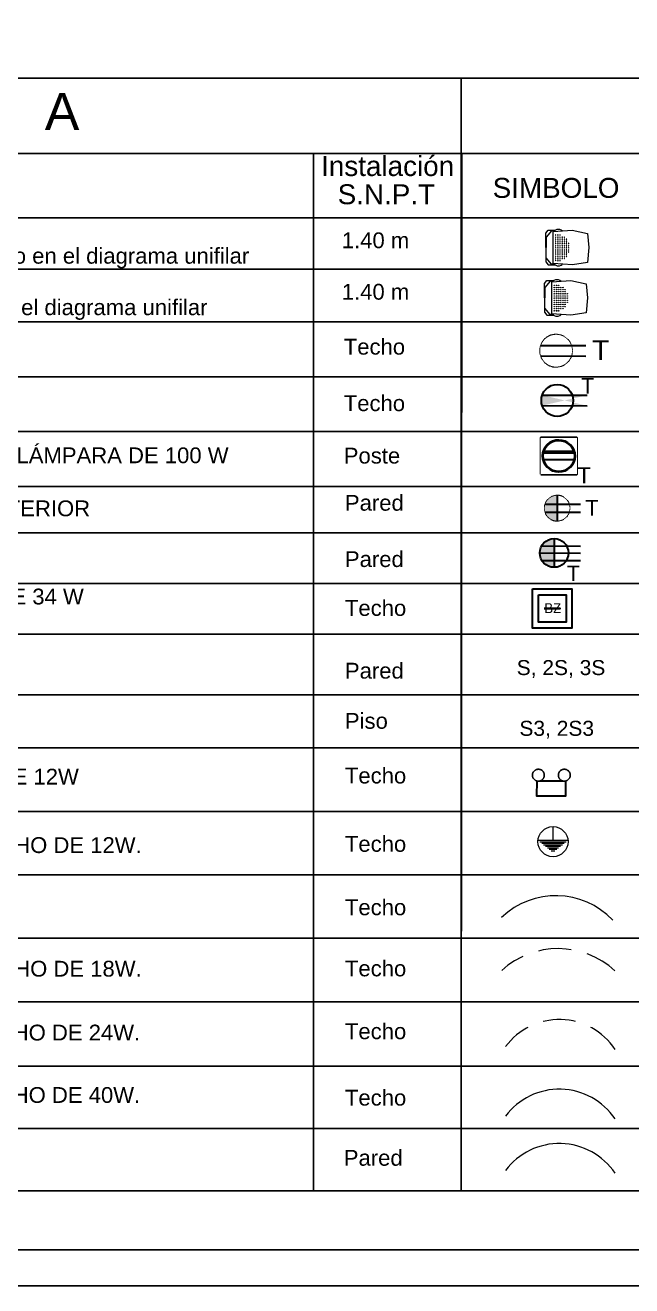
# Model space of a CAD drawing. Header units: feet. Extents: x 2 to 125, y -24 to 91.
# Drawn here: x 83.12 to 87.73, y 32.88 to 42.45 of the extents above; entities that cross this region are included whole.
import ezdxf

# ---------------------------------------------------------------- set-up
doc = ezdxf.new("R2010")
doc.units = ezdxf.units.FT
doc.header["$MEASUREMENT"] = 0
doc.set_wipeout_variables(frame=1)
for name, pattern in [('CONTINUA', [0]), ('DASHED2', [0.375, 0.25, -0.125]), ('HIDDEN2', [0.1875, 0.125, -0.0625])]:
    doc.linetypes.add(name, pattern=pattern)
for name, color, linetype, lineweight in [('A-DOOR', 31, 'Continuous', 18), ('Artefactos', 1, 'Continuous', 9), ('circ-alumb', 4, 'Continuous', 35), ('Emergencia', 20, 'Continuous', 25), ('IE_ALIMENTADORES', 5, 'Continuous', 30), ('ROTULO', 253, 'Continuous', 0), ('TOMACORRIENTE', 5, 'HIDDEN2', 30)]:
    doc.layers.add(name, color=color, linetype=linetype, lineweight=lineweight)
doc.layers.add('ALUMBRADO', color=1, linetype='Continuous')
doc.layers.add('IE-LEYENDA', color=142, linetype='Continuous')
doc.styles.add('style1', font='arial.ttf')

# ---------------------------------------------------------------- blocks, each defined once
blk = doc.blocks.new('Emergencia')
blk.add_lwpolyline([(7.654042494670958e-18, 0), (7.654042494670958e-18, 0)])
at = {"layer": 'Emergencia', "color": 5, "lineweight": 30}
for points in [[(0.25, -0.2500000000000001), (0.25, -3.061616997868383e-17), (-0.25, 3.061616997868383e-17), (-0.2500000000000001, -0.25)], [(-0.25, -0.2220945124298852), (-0.2500000000000001, -0.25), (0.25, -0.2500000000000001), (0.25, -0.2220945124298853)]]:
    blk.add_lwpolyline(points, dxfattribs=at)
at = {"color": 1, "lineweight": 5}
for points in [[(-0.17121192004030447, -0.26293566140956587), (-0.16443001779796892, -0.2671074986562719), (-0.15799634047480132, -0.2717985774382751), (-0.15195055383091388, -0.27697997569494215), (-0.14632993215139414, -0.2826197483830311), (-0.14116912843794283, -0.288683124428505), (-0.13649996076159462, -0.2951327211017666), (-0.13235121609373013, -0.3019287744946165), (-0.12874847282482424, -0.30902938467797075), (-0.12571394306516356, -0.31639077402885646), (-0.12326633569979989, -0.32396755713401526), (-0.12142074104205272, -0.3317130206060675), (-0.12018853779670959, -0.33957941108708023), (-0.11957732290652719, -0.3475182296638975), (-0.11959086471455309, -0.3554805308800684), (-0.12022907973103766, -0.3634172245008613), (-0.12148803314817629, -0.37127937817088547), (-0.12335996309950781, -0.379018519098334), (-0.12583332851440238, -0.38658693290586366), (-0.1288928802725997, -0.39393795780559787), (-0.13251975522010634, -0.401026272284566), (-0.13669159246681253, -0.4078081745269015), (-0.14138267124881573, -0.41424185185006906), (-0.14656406950548287, -0.42028763849395656), (-0.15220384219357183, -0.4259082601734762), (-0.15826721823904588, -0.4310690638869275), (-0.16471681491230744, -0.4357382315632756), (-0.17151286830515738, -0.4398869762311401), (-0.1786134784885117, -0.44348971950004584), (-0.18597486783939746, -0.4465242492597065), (-0.19355165094455618, -0.44897185662507005), (-0.20129711441660847, -0.4508174512828172), (-0.20916350489762114, -0.45204965452816026), (-0.2171023234744385, -0.45266086941834255), (-0.2250646246906094, -0.4526473276103166), (-0.23300131831140225, -0.452009112593832), (-0.24086347198142646, -0.45075015917669325), (-0.248602612908875, -0.44887822922536175), (-0.25617102671640457, -0.44640486381046707), (-0.2635220516161388, -0.4433453120522697), (-0.2706103660951069, -0.43971843710476305), (-0.2773922683374424, -0.4355465998580567), (-0.28382594566060987, -0.43085552107605346), (-0.2898717323044973, -0.42567412281938627), (-0.2954923539840169, -0.4200343501312973), (-0.3006531576974681, -0.4139709740858232), (-0.3053223253738162, -0.4075213774125616), (-0.3094710700416807, -0.40072532401971156), (-0.3130738133105863, -0.3936247138363573), (-0.31610834307024693, -0.3862633244854714), (-0.31855595043561047, -0.3786865413803127), (-0.3204015450933575, -0.3709410779082604), (-0.32163374833870045, -0.36307468742724774), (-0.3222449632288827, -0.35513586885043036), (-0.32223142142085676, -0.34717356763425944), (-0.321593206404372, -0.33923687401346664), (-0.3203342529872332, -0.3313747203434424), (-0.31846232303590155, -0.3236355794159939), (-0.3159889576210068, -0.3160671656084644), (-0.31292940586280943, -0.3087161407087302), (-0.30930253091530274, -0.30162782622976203), (-0.30513069366859635, -0.29484592398742665), (-0.30043961488659304, -0.2884122466642592), (-0.29525821662992585, -0.28236646002037186), (-0.2896184439418367, -0.27674583834085226), (-0.2835550678963626, -0.2715850346274011), (-0.277105471223101, -0.26691586695105307), (-0.2703094178302509, -0.26276712228318877), (-0.2632088076468966, -0.2591643790142831), (-0.2558474182960107, -0.25612984925462257), (-0.24827063519085193, -0.2536822418892591), (-0.2405251717187996, -0.2518366472315121), (-0.23265878123778694, -0.2506044439861692), (-0.22471996266096955, -0.249993229095987), (-0.21675766144479866, -0.25000677090401313), (-0.2088209678240058, -0.2506449859204979), (-0.2009588141539816, -0.2519039393376368), (-0.1932196732265331, -0.25377586928896845), (-0.18565125941900357, -0.25624923470386324), (-0.17830023451926946, -0.25930878646206074)], [(0.17121192004030433, -0.26293566140956587), (0.16443001779796879, -0.2671074986562719), (0.15799634047480116, -0.2717985774382751), (0.15195055383091371, -0.27697997569494215), (0.14632993215139398, -0.2826197483830311), (0.14116912843794263, -0.288683124428505), (0.13649996076159446, -0.2951327211017666), (0.13235121609372993, -0.3019287744946165), (0.12874847282482405, -0.30902938467797075), (0.12571394306516337, -0.31639077402885646), (0.12326633569979967, -0.32396755713401526), (0.1214207410420525, -0.3317130206060675), (0.12018853779670936, -0.33957941108708023), (0.11957732290652696, -0.3475182296638975), (0.11959086471455285, -0.3554805308800684), (0.12022907973103743, -0.3634172245008613), (0.12148803314817605, -0.37127937817088547), (0.12335996309950756, -0.379018519098334), (0.12583332851440215, -0.38658693290586366), (0.12889288027259946, -0.39393795780559787), (0.13251975522010606, -0.401026272284566), (0.13669159246681226, -0.4078081745269015), (0.14138267124881546, -0.41424185185006906), (0.1465640695054826, -0.42028763849395656), (0.15220384219357155, -0.4259082601734762), (0.15826721823904558, -0.4310690638869275), (0.16471681491230716, -0.4357382315632756), (0.17151286830515708, -0.4398869762311401), (0.17861347848851142, -0.44348971950004584), (0.18597486783939718, -0.4465242492597065), (0.19355165094455587, -0.44897185662507005), (0.20129711441660816, -0.4508174512828172), (0.20916350489762084, -0.45204965452816026), (0.2171023234744382, -0.4526608694183426), (0.2250646246906091, -0.4526473276103167), (0.23300131831140194, -0.45200911259383203), (0.24086347198142616, -0.4507501591766933), (0.2486026129088747, -0.4488782292253618), (0.25617102671640424, -0.4464048638104671), (0.26352205161613845, -0.44334531205226974), (0.2706103660951066, -0.4397184371047631), (0.2773922683374421, -0.43554659985805677), (0.2838259456606096, -0.4308555210760535), (0.289871732304497, -0.4256741228193863), (0.29549235398401663, -0.42003435013129736), (0.30065315769746787, -0.41397097408582323), (0.30532232537381593, -0.40752137741256167), (0.3094710700416804, -0.4007253240197116), (0.3130738133105861, -0.39362471383635733), (0.31610834307024666, -0.38626332448547146), (0.3185559504356102, -0.37868654138031277), (0.3204015450933572, -0.3709410779082605), (0.32163374833870023, -0.3630746874272478), (0.32224496322888246, -0.35513586885043047), (0.3222314214208565, -0.34717356763425955), (0.3215932064043717, -0.3392368740134667), (0.320334252987233, -0.3313747203434425), (0.31846232303590133, -0.32363557941599397), (0.3159889576210066, -0.31606716560846443), (0.3129294058628092, -0.30871614070873027), (0.3093025309153025, -0.3016278262297621), (0.30513069366859613, -0.2948459239874267), (0.3004396148865929, -0.28841224666425924), (0.29525821662992563, -0.2823664600203719), (0.2896184439418365, -0.2767458383408523), (0.2835550678963624, -0.27158503462740113), (0.2771054712231008, -0.2669158669510531), (0.27030941783025075, -0.2627671222831888), (0.26320880764689636, -0.25916437901428313), (0.2558474182960105, -0.2561298492546226), (0.24827063519085177, -0.25368224188925914), (0.24052517171879945, -0.25183664723151217), (0.23265878123778677, -0.25060444398616927), (0.22471996266096939, -0.24999322909598704), (0.21675766144479852, -0.2500067709040132), (0.20882096782400567, -0.2506449859204979), (0.20095881415398142, -0.2519039393376368), (0.19321967322653294, -0.25377586928896845), (0.1856512594190034, -0.25624923470386324), (0.1783002345192693, -0.25930878646206074)]]:
    blk.add_wipeout(points, dxfattribs=at).dxf.layer = 'Emergencia'
at = {"layer": 'Emergencia', "color": 30, "true_color": 0xf26722}
for points in [[(-0.1712119200403044, -0.2629356614095658), (-0.1644300177979689, -0.2671074986562719), (-0.1579963404748013, -0.2717985774382751), (-0.1519505538309138, -0.2769799756949421), (-0.1463299321513941, -0.2826197483830311), (-0.1411691284379427, -0.2886831244285051), (-0.1364999607615946, -0.2951327211017666), (-0.13235121609373, -0.3019287744946165), (-0.1287484728248242, -0.3090293846779708), (-0.1257139430651635, -0.3163907740288565), (-0.1232663356997998, -0.3239675571340153), (-0.1214207410420527, -0.3317130206060675), (-0.1201885377967095, -0.3395794110870802), (-0.1195773229065271, -0.3475182296638975), (-0.119590864714553, -0.3554805308800684), (-0.1202290797310376, -0.3634172245008613), (-0.1214880331481762, -0.3712793781708855), (-0.1233599630995078, -0.3790185190983341), (-0.1258333285144023, -0.3865869329058637), (-0.1288928802725997, -0.3939379578055979), (-0.1325197552201063, -0.4010262722845661), (-0.1366915924668125, -0.4078081745269015), (-0.1413826712488157, -0.4142418518500691), (-0.1465640695054828, -0.4202876384939566), (-0.1522038421935718, -0.4259082601734762), (-0.1582672182390458, -0.4310690638869275), (-0.1647168149123074, -0.4357382315632756), (-0.1715128683051573, -0.4398869762311401), (-0.1786134784885116, -0.4434897195000459), (-0.1859748678393974, -0.4465242492597065), (-0.1935516509445561, -0.4489718566250701), (-0.2012971144166084, -0.4508174512828172), (-0.2091635048976211, -0.4520496545281603), (-0.2171023234744384, -0.4526608694183426), (-0.2250646246906093, -0.4526473276103167), (-0.2330013183114022, -0.452009112593832), (-0.2408634719814264, -0.4507501591766933), (-0.248602612908875, -0.4488782292253617), (-0.2561710267164045, -0.4464048638104671), (-0.2635220516161387, -0.4433453120522696), (-0.2706103660951069, -0.439718437104763), (-0.2773922683374424, -0.4355465998580567), (-0.2838259456606099, -0.4308555210760535), (-0.2898717323044972, -0.4256741228193863), (-0.2954923539840169, -0.4200343501312973), (-0.3006531576974681, -0.4139709740858232), (-0.3053223253738162, -0.4075213774125616), (-0.3094710700416806, -0.4007253240197116), (-0.3130738133105863, -0.3936247138363573), (-0.3161083430702469, -0.3862633244854714), (-0.3185559504356104, -0.3786865413803127), (-0.3204015450933574, -0.3709410779082604), (-0.3216337483387005, -0.3630746874272477), (-0.3222449632288827, -0.3551358688504303), (-0.3222314214208566, -0.3471735676342594), (-0.321593206404372, -0.3392368740134666), (-0.3203342529872332, -0.3313747203434423), (-0.3184623230359016, -0.3236355794159939), (-0.3159889576210068, -0.3160671656084643), (-0.3129294058628094, -0.3087161407087302), (-0.3093025309153026, -0.301627826229762), (-0.3051306936685963, -0.2948459239874266), (-0.300439614886593, -0.2884122466642591), (-0.2952582166299257, -0.2823664600203718), (-0.2896184439418367, -0.2767458383408523), (-0.2835550678963626, -0.271585034627401), (-0.2771054712231009, -0.266915866951053), (-0.2703094178302509, -0.2627671222831887), (-0.2632088076468965, -0.259164379014283), (-0.2558474182960107, -0.2561298492546225), (-0.2482706351908519, -0.253682241889259), (-0.2405251717187996, -0.2518366472315121), (-0.2326587812377869, -0.2506044439861692), (-0.2247199626609695, -0.249993229095987), (-0.2167576614447986, -0.2500067709040131), (-0.2088209678240057, -0.2506449859204979), (-0.2009588141539815, -0.2519039393376367), (-0.193219673226533, -0.2537758692889684), (-0.1856512594190035, -0.2562492347038632), (-0.1783002345192694, -0.2593087864620607)], [(0.1712119200403044, -0.2629356614095659), (0.1644300177979688, -0.267107498656272), (0.1579963404748012, -0.2717985774382751), (0.1519505538309137, -0.2769799756949422), (0.146329932151394, -0.2826197483830312), (0.1411691284379427, -0.2886831244285051), (0.1364999607615945, -0.2951327211017666), (0.13235121609373, -0.3019287744946166), (0.1287484728248241, -0.3090293846779708), (0.1257139430651634, -0.3163907740288566), (0.1232663356997996, -0.3239675571340153), (0.1214207410420525, -0.3317130206060676), (0.1201885377967093, -0.3395794110870802), (0.1195773229065269, -0.3475182296638976), (0.1195908647145528, -0.3554805308800685), (0.1202290797310374, -0.3634172245008613), (0.121488033148176, -0.3712793781708856), (0.1233599630995075, -0.3790185190983341), (0.1258333285144022, -0.3865869329058637), (0.1288928802725995, -0.3939379578055979), (0.1325197552201061, -0.4010262722845661), (0.1366915924668123, -0.4078081745269016), (0.1413826712488155, -0.4142418518500692), (0.1465640695054826, -0.4202876384939566), (0.1522038421935716, -0.4259082601734763), (0.1582672182390456, -0.4310690638869276), (0.1647168149123072, -0.4357382315632757), (0.1715128683051571, -0.4398869762311401), (0.1786134784885114, -0.443489719500046), (0.1859748678393972, -0.4465242492597066), (0.1935516509445559, -0.4489718566250702), (0.2012971144166082, -0.4508174512828173), (0.2091635048976209, -0.4520496545281604), (0.2171023234744383, -0.4526608694183427), (0.2250646246906091, -0.4526473276103168), (0.233001318311402, -0.4520091125938322), (0.2408634719814262, -0.4507501591766934), (0.2486026129088748, -0.4488782292253619), (0.2561710267164043, -0.4464048638104673), (0.2635220516161385, -0.4433453120522698), (0.2706103660951066, -0.4397184371047632), (0.2773922683374421, -0.4355465998580569), (0.2838259456606096, -0.4308555210760537), (0.289871732304497, -0.4256741228193865), (0.2954923539840166, -0.4200343501312975), (0.3006531576974679, -0.4139709740858234), (0.3053223253738159, -0.4075213774125618), (0.3094710700416803, -0.4007253240197118), (0.3130738133105861, -0.3936247138363575), (0.3161083430702467, -0.3862633244854716), (0.3185559504356102, -0.3786865413803129), (0.3204015450933572, -0.3709410779082606), (0.3216337483387002, -0.3630746874272479), (0.3222449632288825, -0.3551358688504305), (0.3222314214208564, -0.3471735676342597), (0.3215932064043718, -0.3392368740134668), (0.320334252987233, -0.3313747203434426), (0.3184623230359013, -0.3236355794159941), (0.3159889576210066, -0.3160671656084645), (0.3129294058628092, -0.3087161407087304), (0.3093025309153024, -0.3016278262297623), (0.3051306936685961, -0.2948459239874268), (0.3004396148865928, -0.2884122466642594), (0.2952582166299255, -0.282366460020372), (0.2896184439418365, -0.2767458383408525), (0.2835550678963624, -0.2715850346274012), (0.2771054712231006, -0.2669158669510532), (0.2703094178302507, -0.2627671222831889), (0.2632088076468963, -0.2591643790142832), (0.2558474182960105, -0.2561298492546227), (0.2482706351908518, -0.2536822418892592), (0.2405251717187995, -0.2518366472315123), (0.2326587812377868, -0.2506044439861694), (0.2247199626609694, -0.2499932290959871), (0.2167576614447985, -0.2500067709040131), (0.2088209678240057, -0.250644985920498), (0.2009588141539815, -0.2519039393376368), (0.193219673226533, -0.2537758692889686), (0.1856512594190035, -0.2562492347038632), (0.1783002345192693, -0.2593087864620608)]]:
    blk.add_lwpolyline(points, close=True, dxfattribs=at)
blk = doc.blocks.new('Tomacorriente con puesta a tierra')
at = {"layer": 'TOMACORRIENTE'}
blk.add_lwpolyline([(0.1110377097752152, 0.03787500199721568), (0.106470417827971, 0.04927411994091102), (0.1007366137026362, 0.06013338031526125), (0.09389911815708374, 0.07033380679115865), (0.0860328442233485, 0.07976364136155682), (0.07722397644477218, 0.08831956878558274), (0.06756902662011095, 0.09590784853193583), (0.05717377640007193, 0.1024453418197655), (0.04615211832141184, 0.1078604225045517), (0.0346248079764707, 0.1120937618291336), (0.02271814098963248, 0.1150989784419879), (0.01056256929603519, 0.116843146561022), (-0.001708728117129181, 0.1173071567153332), (-0.01396130434746794, 0.1164859251125705), (-0.02606091760578508, 0.1143884493380275), (-0.03787500199721562, 0.1110377097752152), (-0.04927411994091096, 0.106470417827971), (-0.06013338031526121, 0.1007366137026363), (-0.07033380679115861, 0.09389911815708377), (-0.0797636413615568, 0.08603284422334853), (-0.08831956878558272, 0.0772239764447722), (-0.09590784853193583, 0.06756902662011095), (-0.1024453418197655, 0.05717377640007192), (-0.1078604225045517, 0.04615211832141181), (-0.1120937618291337, 0.03462480797647064), (-0.1150989784419879, 0.02271814098963238), (-0.116843146561022, 0.01056256929603507), (-0.1173071567153332, -0.00170872811712933), (-0.1164859251125705, -0.01396130434746811), (-0.1143884493380275, -0.02606091760578528), (-0.1110377097752151, -0.03787500199721584), (-0.1064704178279709, -0.04927411994091119), (-0.1007366137026361, -0.06013338031526141), (-0.09389911815708361, -0.07033380679115882), (-0.08603284422334835, -0.07976364136155698), (-0.07722397644477201, -0.08831956878558288), (-0.06756902662011077, -0.09590784853193594), (-0.05717377640007178, -0.1024453418197655), (-0.04615211832141172, -0.1078604225045518), (-0.03462480797647059, -0.1120937618291337), (-0.02271814098963238, -0.1150989784419879), (-0.01056256929603513, -0.116843146561022), (0.001708728117129219, -0.1173071567153332), (0.01396130434746795, -0.1164859251125705), (0.02606091760578506, -0.1143884493380275), (0.03787500199721558, -0.1110377097752152), (0.0492741199409109, -0.106470417827971), (0.0601333803152611, -0.1007366137026363), (0.07033380679115848, -0.09389911815708386), (0.07976364136155663, -0.08603284422334867), (0.08831956878558253, -0.0772239764447724), (0.09590784853193564, -0.0675690266201112), (0.1024453418197653, -0.05717377640007224), (0.1078604225045516, -0.04615211832141219), (0.1120937618291335, -0.03462480797647111), (0.1150989784419878, -0.0227181409896329), (0.1168431465610219, -0.01056256929603565), (0.1173071567153332, 0.00170872811712869), (0.1164859251125706, 0.01396130434746743), (0.1143884493380276, 0.02606091760578455)], close=True, dxfattribs=at)
at = {"layer": 'TOMACORRIENTE', "color": 5, "linetype": 'CONTINUA', "style": 'style1', "text_generation_flag": 4}
blk.add_text('T', height=0.1466495011945881, rotation=180, dxfattribs=at).set_placement((0.3905651405155368, -0.06873926737971488))
blk.add_wipeout([(0.1110377097752152, 0.03787500199721572), (0.10647041782797101, 0.04927411994091102), (0.10073661370263626, 0.060133380315261276), (0.09389911815708374, 0.07033380679115869), (0.08603284422334852, 0.07976364136155678), (0.07722397644477218, 0.08831956878558278), (0.06756902662011095, 0.09590784853193585), (0.05717377640007192, 0.1024453418197655), (0.04615211832141185, 0.10786042250455175), (0.0346248079764707, 0.11209376182913361), (0.02271814098963248, 0.11509897844198791), (0.010562569296035192, 0.11684314656102196), (-0.001708728117129181, 0.1173071567153332), (-0.01396130434746794, 0.1164859251125705), (-0.026060917605785074, 0.11438844933802755), (-0.03787500199721564, 0.11103770977521521), (-0.049274119940910965, 0.10647041782797101), (-0.060133380315261206, 0.10073661370263631), (-0.07033380679115861, 0.0938991181570838), (-0.0797636413615568, 0.08603284422334856), (-0.08831956878558272, 0.07722397644477225), (-0.09590784853193582, 0.06756902662011094), (-0.10244534181976546, 0.05717377640007193), (-0.10786042250455176, 0.046152118321411806), (-0.11209376182913366, 0.03462480797647066), (-0.11509897844198791, 0.022718140989632374), (-0.11684314656102199, 0.010562569296035051), (-0.1173071567153332, -0.0017087281171293545), (-0.11648592511257047, -0.013961304347468118), (-0.11438844933802747, -0.026060917605785272), (-0.11103770977521513, -0.03787500199721586), (-0.10647041782797093, -0.04927411994091119), (-0.10073661370263616, -0.060133380315261414), (-0.09389911815708363, -0.07033380679115883), (-0.08603284422334836, -0.07976364136155698), (-0.07722397644477202, -0.08831956878558292), (-0.06756902662011077, -0.09590784853193593), (-0.05717377640007179, -0.10244534181976556), (-0.04615211832141173, -0.1078604225045518), (-0.034624807976470585, -0.11209376182913368), (-0.022718140989632384, -0.1150989784419879), (-0.01056256929603513, -0.11684314656102199), (0.0017087281171292187, -0.1173071567153332), (0.013961304347467953, -0.11648592511257047), (0.026060917605785074, -0.11438844933802757), (0.03787500199721559, -0.11103770977521522), (0.049274119940910896, -0.10647041782797104), (0.060133380315261116, -0.10073661370263634), (0.07033380679115848, -0.09389911815708388), (0.07976364136155663, -0.0860328442233487), (0.08831956878558254, -0.07722397644477241), (0.09590784853193564, -0.06756902662011119), (0.1024453418197653, -0.05717377640007226), (0.10786042250455158, -0.046152118321412194), (0.11209376182913354, -0.034624807976471106), (0.11509897844198778, -0.0227181409896329), (0.11684314656102195, -0.010562569296035662), (0.1173071567153332, 0.001708728117128716), (0.11648592511257057, 0.013961304347467424), (0.11438844933802765, 0.02606091760578455)]).dxf.layer = 'TOMACORRIENTE'
at = {"layer": 'TOMACORRIENTE', "color": 5, "linetype": 'CONTINUA'}
for p, q in [((-0.1107067390126758, 0.03883177443185559), (0.2197075970103469, 0.03883177443185559)), ((-0.1107067390126758, -0.03883177443185559), (0.2197075970103469, -0.03883177443185559))]:
    blk.add_line(p, q, dxfattribs=at)
blk = doc.blocks.new('tomac. 2.2')
at = {"layer": 'TOMACORRIENTE'}
h = blk.add_hatch(color=256, dxfattribs=at)
h.dxf.hatch_style = 1
edge = h.paths.add_edge_path()
edge.add_line((-0.1382838908707527, 0.04882255345836484), (0.2747331658806615, 0.04797810261055702))
edge.add_line((-0.1384823781713749, -0.04825667970879977), (0.2745346785800393, -0.04910113055666443))
edge = h.paths.add_edge_path()
edge.add_ellipse((0, 0), major_axis=(0.1039086571979169, 0.1034846228189911), ratio=0.9999999999980674, start_angle=475.6710418717467, end_angle=514.3289581281489)
edge.add_line((-0.1384823781718449, -0.04825667970879879), (0.1382838908709078, -0.04882255345840079))
edge.add_ellipse((0, 0), major_axis=(0.1039086571979169, 0.1034846228189911), ratio=0.9999999999980674, start_angle=655.6710418717317, end_angle=694.3289581281499)
edge.add_line((0.1384823781718441, 0.04825667970880128), (-0.1382838908709203, 0.04882255345836518))
at = {"layer": 'TOMACORRIENTE', "color": 5, "linetype": 'CONTINUA'}
for p, q in [((-0.1382838908707527, 0.04882255345836484), (0.2747331658806615, 0.04797810261055702)), ((-0.1384823781713749, -0.04825667970879977), (0.2745346785800393, -0.04910113055666443))]:
    blk.add_line(p, q, dxfattribs=at)
blk.add_ellipse((0, 0), major_axis=(0.1039086571979169, 0.1034846228189911), ratio=0.9999999999980672, start_param=5.497787143781172, end_param=11.78097245096076, dxfattribs=at)
at = {"layer": 'TOMACORRIENTE'}
blk.add_text('T', height=0.144, dxfattribs=at).set_placement((0.2215061874444473, 0.06264900922411698))
blk = doc.blocks.new('TOMACORRIENTE EN PISO')
at = {"layer": 'TOMACORRIENTE', "linetype": 'CONTINUA', "lineweight": 40}
blk.add_lwpolyline([(-0.1662499999999909, -0.1662500000001046), (0.1662499999999909, -0.1662500000001046), (0.1662499999999909, 0.1662499999999909), (-0.1662499999999909, 0.1662499999999909)], close=True, dxfattribs=at)
at = {"layer": 'TOMACORRIENTE', "color": 5, "linetype": 'CONTINUA', "style": 'style1', "text_generation_flag": 4}
blk.add_text('T', height=0.1466495011945881, rotation=179.8828537432622, dxfattribs=at).set_placement((0.2958880309386132, -0.2513272843575578))
at = {"linetype": 'CONTINUA'}
blk.add_wipeout([(-0.1662499999999909, -0.1662500000001046), (0.1662499999999909, -0.1662500000001046), (0.1662499999999909, 0.1662499999999909), (-0.1662499999999909, 0.1662499999999909)], dxfattribs=at).dxf.layer = 'TOMACORRIENTE'
at = {"layer": 'TOMACORRIENTE', "color": 5, "linetype": 'CONTINUA', "lineweight": 60}
blk.add_line((-0.1420529295278357, 0.03642857962017843), (0.1422007043208851, 0.03584739727386932), dxfattribs=at)
at = {"layer": 'TOMACORRIENTE', "color": 5, "linetype": 'CONTINUA'}
blk.add_line((-0.1429469183460697, -0.03274530097576189), (0.1428118222959256, -0.03332956064946302), dxfattribs=at)
at = {"layer": 'TOMACORRIENTE', "color": 5, "linetype": 'CONTINUA', "lineweight": 40}
blk.add_ellipse((0, 0), major_axis=(0.1039086571979169, 0.1034846228189911), ratio=0.9999999999980672, start_param=5.497787143781172, end_param=11.78097245096076, dxfattribs=at)
blk = doc.blocks.new('REFLECTOR NEOS')
at = {"layer": 'Artefactos', "color": 5, "lineweight": 20, "ltscale": 0.1}
for points in [[(-0.2473198585212231, -0.0061899148859092), (-0.2473198585212231, 0.2862664647400379), (-0.1969460509717464, 0.345210631377995), (-0.0609561912715435, 0.345067547634244), (-0.0451450292021036, 0.3557428186759353), (-0.013092752546072, 0.3662127954885364), (0.0347845554351807, 0.3662127954885364), (0.0682792514562607, 0.355537524446845), (0.0873774699866772, 0.3397299125790596), (0.0881212763488293, 0.3289139606058598)], [(-0.0653250627219677, 0.3183615449815988), (-0.0653250627219677, 0.3354374086484313), (-0.1275156326591968, 0.3354374086484313), (-0.238332461565733, 0.2062081564217806), (-0.238332461565733, -0.0061899148859084)], [(-0.0941041521728039, 0.3163824239745736), (-0.0941041521728039, -0.3287622537463903), (0.2936160452663898, -0.3554255468770862), (0.6030848622322083, -0.29322156496346), (0.6279805079102517, -0.0061899148859084), (0.6030848622322083, 0.2968359785154462), (0.2936160452663898, 0.3430457171052694), (-0.0941041521728039, 0.3163824239745736)], [(-0.2473198585212231, -0.0061899148859075), (-0.2473198585212231, -0.2986462945118546), (-0.1969460509717464, -0.3575904611498117), (-0.0609561912715435, -0.3574473774060607), (-0.0451450292021036, -0.368122648447752), (-0.013092752546072, -0.3785926252603531), (0.0347845554351807, -0.3785926252603531), (0.0682792514562607, -0.3679173542186618), (0.0873774699866772, -0.3521097423508763), (0.0881212763488293, -0.3412937903776765)], [(-0.0653250627219677, -0.3307413747534156), (-0.0653250627219677, -0.347817238420248), (-0.1275156326591968, -0.347817238420248), (-0.238332461565733, -0.2185879861935973), (-0.238332461565733, -0.0061899148859084)]]:
    blk.add_lwpolyline(points, dxfattribs=at)
for centre in [(-0.04481216147542, 0.2575377933681011), (0, 0.2575377933681011), (0.0006379932165146, 0.2582034431397915), (0.042981393635273, 0.258421178907156), (0.0439106449484825, 0.2575377933681011), (-0.04481216147542, 0.2143390290439129), (-0.04481216147542, 0.1717996932566166), (-0.04481216147542, 0.1282214466482401), (-0.04481216147542, 0.08534617628902201), (-0.04481216147542, 0.0429748073220253), (-0.04481216147542, 0), (0, 0.2143390290439129), (0, 0.1717996932566166), (0, 0.1282214466482401), (0, 0.08534617628902201), (0, 0.0429748073220253), (0, 0), (0.0439106449484825, 0.2143390290439129), (0.0439106449484825, 0.1717996932566166), (0.0439106449484825, 0.1282214466482401), (0.0439106449484825, 0.08534617628902201), (0.0439106449484825, 0.0429748073220253), (0.0439106449484825, 0), (0.0878212936222553, 0.2143390290439129), (0.0878212936222553, 0.1717996932566166), (0.0878212936222553, 0.1282214466482401), (0.0878212936222553, 0.08534617628902201), (0.0878212936222553, 0.0429748073220253), (0.0878212936222553, 0), (0.130996860563755, 0.2143390290439129), (0.130996860563755, 0.1717996932566166), (0.130996860563755, 0.1282214466482401), (0.130996860563755, 0.08534617628902201), (0.130996860563755, 0.0429748073220253), (0.130996860563755, 0), (0.1748936381191015, 0.1717996932566166), (0.1748936381191015, 0.1282214466482401), (0.1748936381191015, 0.08534617628902201), (0.1748936381191015, 0.0429748073220253), (0.1748936381191015, 0), (0.2184436805546284, 0.08534617628902201), (0.2184436805546284, 0.0429748073220253), (0.2184436805546284, 0), (-0.04481216147542, -0.0438955184072256), (-0.04481216147542, -0.0877910368144512), (-0.04481216147542, -0.1298575755208731), (-0.04481216147542, -0.1728386040776968), (-0.04481216147542, -0.2158134113997221), (-0.04481216147542, -0.2594787515699863), (0, -0.0438955184072256), (0, -0.0877910368144512), (0, -0.1298575755208731), (0, -0.1728386040776968), (0, -0.2158134113997221), (0, -0.2594787515699863), (0.0439106449484825, -0.0438955184072256), (0.0439106449484825, -0.0877910368144512), (0.0439106449484825, -0.1298575755208731), (0.0439106449484825, -0.1728386040776968), (0.0439106449484825, -0.2158134113997221), (0.0439106449484825, -0.2594787515699863), (0.0878212936222553, -0.0438955184072256), (0.0878212936222553, -0.0877910368144512), (0.0878212936222553, -0.1298575755208731), (0.0878212936222553, -0.1728386040776968), (0.0878212936222553, -0.2158134113997221), (0.130996860563755, -0.0438955184072256), (0.130996860563755, -0.0877910368144512), (0.130996860563755, -0.1298575755208731), (0.130996860563755, -0.1728386040776968), (0.130996860563755, -0.2158134113997221), (0.1748936381191015, -0.0438955184072256), (0.1748936381191015, -0.0877910368144512), (0.1748936381191015, -0.1298575755208731), (0.1748936381191015, -0.1728386040776968), (0.2184436805546284, -0.0438955184072256), (0.2184436805546284, -0.0877910368144512)]:
    blk.add_circle(centre, 0.0048623495577625, dxfattribs=at)
blk = doc.blocks.new('llum')
at = {"layer": 'Artefactos', "lineweight": 9, "xscale": 0.75, "yscale": 0.75, "zscale": 0.75, "rotation": 270}
blk.add_blockref('REFLECTOR NEOS', (0.0025746367225494, 0.0012141387487726), dxfattribs=at)
blk = doc.blocks.new('IDROBOX')
at = {"layer": 'TOMACORRIENTE'}
blk.add_lwpolyline([(0.1388936455050498, 0.04705987079239549), (0.133213675606612, 0.06132041121850307), (0.1260741888017947, 0.07490911238721765), (0.1175534068015622, 0.08767709364474285), (0.1077446850767956, 0.09948446631688057), (0.09675549003532069, 0.1102018663574427), (0.08470622159757113, 0.1197118716891055), (0.0717288940702474, 0.1279102887031058), (0.05796568976916205, 0.1347072938272049), (0.04356740124080716, 0.140028417650683), (0.02869177914749343, 0.1438153608277162), (0.01350180391773392, 0.1460266328160742), (-0.001836099901311172, 0.1466380064573514), (-0.01715388702564269, 0.1456427834139049), (-0.03228373257388739, 0.1430518675576877), (-0.0470598707922818, 0.1388936455049361), (-0.06132041121850307, 0.1332136756067257), (-0.07490911238710396, 0.126074188801681), (-0.08767709364474285, 0.1175534068015622), (-0.09948446631688057, 0.1077446850767956), (-0.1102018663575564, 0.09675549003532069), (-0.1197118716891055, 0.08470622159768482), (-0.1279102887031058, 0.0717288940702474), (-0.1347072938272049, 0.05796568976916205), (-0.140028417650683, 0.04356740124080716), (-0.1438153608276025, 0.02869177914749343), (-0.1460266328160742, 0.01350180391762024), (-0.1466380064573514, -0.001836099901311172), (-0.1456427834139049, -0.01715388702564269), (-0.1430518675576877, -0.03228373257388739), (-0.1388936455050498, -0.04705987079239549), (-0.133213675606612, -0.06132041121850307), (-0.1260741888017947, -0.07490911238721765), (-0.1175534068015622, -0.08767709364474285), (-0.1077446850767956, -0.09948446631688057), (-0.09675549003532069, -0.1102018663574427), (-0.08470622159757113, -0.1197118716891055), (-0.0717288940702474, -0.1279102887031058), (-0.05796568976916205, -0.1347072938272049), (-0.04356740124080716, -0.140028417650683), (-0.02869177914749343, -0.1438153608277162), (-0.01350180391773392, -0.1460266328160742), (0.001836099901311172, -0.1466380064573514), (0.01715388702564269, -0.1456427834139049), (0.03228373257388739, -0.1430518675576877), (0.0470598707922818, -0.1388936455049361), (0.06132041121850307, -0.1332136756067257), (0.07490911238710396, -0.126074188801681), (0.08767709364474285, -0.1175534068015622), (0.09948446631688057, -0.1077446850767956), (0.1102018663575564, -0.09675549003532069), (0.1197118716891055, -0.08470622159768482), (0.1279102887031058, -0.0717288940702474), (0.1347072938272049, -0.05796568976916205), (0.140028417650683, -0.04356740124080716), (0.1438153608276025, -0.02869177914749343), (0.1460266328160742, -0.01350180391762024), (0.1466380064573514, 0.001836099901311172), (0.1456427834139049, 0.01715388702564269), (0.1430518675576877, 0.03228373257388739)], close=True, dxfattribs=at)
at = {"layer": 'TOMACORRIENTE', "color": 5, "linetype": 'CONTINUA', "style": 'style1', "text_generation_flag": 4}
blk.add_text('T', height=0.1833118764932351, rotation=179.8828537432626, dxfattribs=at).set_placement((0.4880297259910549, -0.08692208487730113))
blk.add_wipeout([(0.13889364550486924, 0.04705987079237284), (0.13321367560661188, 0.06132041121849102), (0.12607418880165386, 0.07490911238717857), (0.11755340680146395, 0.08767709364481291), (0.10774468507672451, 0.09948446631686336), (0.09675549003525874, 0.11020186635748358), (0.08470622159757789, 0.11971187168906816), (0.07172889407015665, 0.12791028870310794), (0.0579656897690659, 0.13470729382716778), (0.04356740124076398, 0.14002841765074397), (0.028691779147402587, 0.14381536082770857), (0.013501803917560614, 0.14602663281614586), (-0.001836099901437112, 0.1466380064574122), (-0.017153887025686928, 0.1456427834139557), (-0.03228373257400252, 0.14305186755770438), (-0.04705987079243285, 0.13889364550496308), (-0.061320411218551016, 0.13321367560670577), (-0.07490911238723862, 0.12607418880174776), (-0.0876770936448729, 0.11755340680155785), (-0.09948446631692344, 0.10774468507681839), (-0.11020186635754363, 0.09675549003535266), (-0.11971187168912827, 0.08470622159767172), (-0.12791028870316798, 0.07172889407025046), (-0.13470729382722793, 0.05796568976915972), (-0.14002841765080412, 0.043567401240857784), (-0.1438153608277687, 0.02869177914749632), (-0.14602663281620598, 0.013501803917654265), (-0.14663800645747233, -0.0018360999013434798), (-0.14564278341401582, -0.01715388702559334), (-0.14305186755776436, -0.03228373257390893), (-0.13889364550502312, -0.04705987079233928), (-0.13321367560676575, -0.061320411218457466), (-0.1260741888018077, -0.07490911238714501), (-0.11755340680161776, -0.08767709364477935), (-0.10774468507687826, -0.09948446631682986), (-0.09675549003541249, -0.11020186635745), (-0.08470622159773161, -0.11971187168903452), (-0.07172889407031043, -0.12791028870307428), (-0.0579656897692197, -0.13470729382713412), (-0.04356740124091778, -0.14002841765071028), (-0.028691779147556416, -0.1438153608276748), (-0.01350180391771448, -0.14602663281611214), (0.0018360999012832135, -0.14663800645737848), (0.017153887025532995, -0.14564278341392198), (0.032283732573848575, -0.14305186755767063), (0.04705987079227885, -0.13889364550492936), (0.06132041121839698, -0.133213675606672), (0.07490911238708456, -0.1260741888017141), (0.0876770936447188, -0.11755340680152424), (0.0994844663167693, -0.10774468507678481), (0.11020186635738946, -0.09675549003531916), (0.11971187168897408, -0.08470622159763827), (0.12791028870301382, -0.07172889407021718), (0.13470729382707378, -0.057965689769126444), (0.14002841765065, -0.04356740124082456), (0.14381536082761456, -0.028691779147463237), (0.14602663281605197, -0.013501803917621291), (0.1466380064573184, 0.0018360999013764534), (0.14564278341386197, 0.017153887025626202), (0.14305186755761062, 0.03228373257394174)]).dxf.layer = 'TOMACORRIENTE'
at = {"layer": 'TOMACORRIENTE'}
h = blk.add_hatch(color=256, dxfattribs=at)
h.dxf.hatch_style = 1
edge = h.paths.add_edge_path()
edge.add_line((0, 0.146564818941215), (0, -0.146564818941215))
h.paths.add_polyline_path([(-6.938893903907228e-18, 0.1465648189413267), (-0.001836099901437009, 0.1466380064574122), (-0.01715388702568663, 0.1456427834139558), (-0.03228373257400237, 0.1430518675577042), (-0.04705987079243271, 0.138893645504963), (-0.06132041121855099, 0.1332136756067058), (-0.07490911238723864, 0.1260741888017478), (-0.08767709364487303, 0.1175534068015577), (-0.09948446631692329, 0.1077446850768185), (-0.1102018663575436, 0.09675549003535257), (-0.1197118716891282, 0.08470622159767169), (-0.127910288703168, 0.07172889407025043), (-0.1347072938272279, 0.05796568976915988), (-0.140028417650804, 0.04356740124085764), (-0.1438153608277686, 0.02869177914749634), (-0.1460266328162059, 0.01350180391765432), (-0.1466380064574723, -0.001836099901343389), (-0.1456427834140157, -0.01715388702559327), (-0.1430518675577643, -0.03228373257390894), (-0.138893645505023, -0.04705987079233934), (-0.1332136756067657, -0.0613204112184575), (-0.1260741888018075, -0.07490911238714507), (-0.1175534068016177, -0.0876770936447793), (-0.1077446850768784, -0.09948446631682961), (-0.09675549003541253, -0.1102018663574499), (-0.08470622159773142, -0.1197118716890347), (-0.07172889407031023, -0.1279102887030743), (-0.05796568976921959, -0.1347072938271342), (-0.04356740124091781, -0.1400284176507101), (-0.02869177914755622, -0.1438153608276748), (-0.01350180391771427, -0.1460266328161121), (0, -0.1465648189412991)])
at = {"layer": 'TOMACORRIENTE', "color": 5, "linetype": 'CONTINUA'}
for p, q in [((-0.1382838908707527, 0.04882255345842168), (0.2747331658806615, 0.04797810261050017)), ((-0.1384823781713749, -0.04825667970885661), (0.2745346785800393, -0.04910113055666443))]:
    blk.add_line(p, q, dxfattribs=at)
blk.add_lwpolyline([(0, 0.146564818941215), (0, -0.146564818941215)], dxfattribs=at)
blk = doc.blocks.new('TOMACOR TRIFASICO')
at = {"layer": 'TOMACORRIENTE', "linetype": 'CONTINUA'}
h = blk.add_hatch(color=256, dxfattribs=at)
h.dxf.hatch_style = 1
edge = h.paths.add_edge_path()
edge.add_line((0, 0.169150990730941), (0, -0.169150990730941))
h.paths.add_polyline_path([(0, 0.169150990730925, 0.4142135623730951), (-0.169150990730925, 0, 0.4142135623730951), (0, -0.169150990730925)])
at = {"layer": 'TOMACORRIENTE', "color": 5, "linetype": 'CONTINUA'}
for p, q in [((-0.1691506371766991, 0.0003458438256984664), (0.3097209200634552, -0.000633252523698502)), ((-0.1476185165779498, 0.08258832380295189), (0.3097209200634552, 0.08165325182767447)), ((-0.1452030211803503, -0.08676485639557541), (0.3097209200634552, -0.08769498967103573))]:
    blk.add_line(p, q, dxfattribs=at)
at = {"layer": 'TOMACORRIENTE', "linetype": 'CONTINUA'}
blk.add_lwpolyline([(0, 0.169150990730941), (0, -0.169150990730941)], dxfattribs=at)
blk.add_circle((0, 0), 0.169150990730925, dxfattribs=at)
at = {"layer": 'TOMACORRIENTE', "color": 5, "linetype": 'CONTINUA', "style": 'style1', "text_generation_flag": 4}
blk.add_text('T', height=0.1833118764932351, rotation=179.8828537432626, dxfattribs=at).set_placement((0.3044391372752671, -0.3321718372726536))
blk = doc.blocks.new('buzon')
at = {"layer": 'IE_ALIMENTADORES', "color": 32, "true_color": 0xcd6928}
for points in [[(-0.5, 0.5), (0.5, 0.5), (0.5, -0.5), (-0.5, -0.5)], [(-0.3500000000000227, 0.3500000000000014), (0.3500000000000227, 0.3500000000000014), (0.3500000000000227, -0.3500000000000014), (-0.3500000000000227, -0.3500000000000014)], [(-0.2000000000000455, 0), (0.2000000000000455, 0), (0.2000000000000455, 0), (-0.2000000000000455, 0)]]:
    blk.add_lwpolyline(points, close=True, dxfattribs=at)
at = {"layer": 'IE_ALIMENTADORES', "insert": (-0.2000516474197083, 0.1336022139374191), "char_height": 0.25, "attachment_point": 1}
blk.add_mtext_dynamic_manual_height_columns('BZ', width=1.917729764342336, gutter_width=12.5, heights=[0], dxfattribs=at)
blk = doc.blocks.new('41')
at = {"layer": 'Artefactos', "color": 6, "lineweight": 20, "ltscale": 0.1}
for points in [[(125.8320630113758, 244.0004606562483), (125.8320561719415, 244.073305934289), (125.8446019433035, 244.0879889743425), (125.8784744138984, 244.0879565152066), (125.8824124216306, 244.0906158903503), (125.8903957844798, 244.0932245104543), (125.9023211041333, 244.0932256301211), (125.9106642405028, 244.0905674080525), (125.9154216103226, 244.086630481588), (125.915607131173, 244.0839364526783)], [(125.8773868363185, 244.0813044597045), (125.8773864369795, 244.0855577300151), (125.8618959581451, 244.0855562756159), (125.8342966324999, 244.053365154513), (125.8343015996771, 244.0004608664291)], [(125.870233650552, 243.9201176531864), (125.8702185630895, 244.080810825567), (125.966791608474, 244.0874612080647), (126.0438758132558, 244.0719746258542), (126.0500835539379, 244.0004811261706), (126.0438896124413, 243.9250026026427), (125.966807943041, 243.9134854052688), (125.870233650552, 243.9201176531864)], [(125.8320630113758, 244.0004606562483), (125.8320698508101, 243.9276153782076), (125.8446183791286, 243.9129346942548), (125.8784908430312, 243.9129735139544), (125.8824293500708, 243.9103148783358), (125.8904132026253, 243.9077077573917), (125.9023385222787, 243.9077088770585), (125.9106811593409, 243.9103686657523), (125.9154377898018, 243.9143064854851), (125.9156228047648, 243.9170005491844)], [(125.8774020163492, 243.9196253651141), (125.8774024156882, 243.9153720948036), (125.8619119368538, 243.9153706404044), (125.8343065668543, 243.9475565783451), (125.8343015996771, 244.0004608664291)]]:
    blk.add_lwpolyline(points, dxfattribs=at)
for centre in [(125.8824978733651, 244.0635547860277), (125.89365972378, 244.0635558340125), (125.9045970237093, 244.0635568609143), (125.8824988945301, 244.0526785868164), (125.8824998995462, 244.0419743861006), (125.8825009047078, 244.0312686357945), (125.882501888483, 244.0207906673803), (125.882502915031, 244.0098571351824), (125.882503941579, 243.9989236029845), (125.893660744945, 244.0526796348012), (125.8936617499611, 244.0419754340854), (125.8936627551227, 244.0312696837793), (125.8936637388979, 244.020791715365), (125.8936647654459, 244.0098581831672), (125.8936657919939, 243.9989246509693), (125.9045980448744, 244.0526806617029), (125.9045990498905, 244.0419764609872), (125.9046000550521, 244.0312707106811), (125.9046010388273, 244.0207927422668), (125.9046020653753, 244.0098592100689), (125.9046030919233, 243.9989256778711), (125.9155353457316, 244.0526816886048), (125.9155363507477, 244.041977487889), (125.9155373559093, 244.031271737583), (125.9155383396845, 244.0207937691686), (125.9155393662325, 244.0098602369708), (125.9155403927805, 243.9989267047729), (125.9262895518202, 244.0526826983159), (125.9262905568363, 244.0419784976001), (125.9262915619979, 244.0312727472941), (125.9262925457731, 244.0207947788797), (125.9262935723211, 244.0098612466819), (125.9262945988691, 243.998927714484), (125.9372244026638, 244.0419795241776), (125.9372254078254, 244.0312737738715), (125.9372263916006, 244.0207958054572), (125.9372274181486, 244.0098622732594), (125.9372284446966, 243.9989287410615), (125.9480738723564, 244.0207968239259), (125.9480748989044, 244.009863291728), (125.9480759254524, 243.9989297595301), (125.8825049465951, 243.9882194022688), (125.8825059374991, 243.9776655064799), (125.8825069401874, 243.9669860985135), (125.8825079593157, 243.9561315926389), (125.8825089541478, 243.9455358595349), (125.8825099644014, 243.934775875423), (125.89366679701, 243.9882204502536), (125.893667787914, 243.9776665544647), (125.8936687906024, 243.9669871464983), (125.8936698097306, 243.9561326406237), (125.8936708045627, 243.9455369075197), (125.8936718148163, 243.9347769234078), (125.8938307422638, 243.9346111377297), (125.9043776767154, 243.9345578941738), (125.9046040969394, 243.9882214771553), (125.9046050878434, 243.9776675813664), (125.9046060905317, 243.9669881734001), (125.9046071096599, 243.9561336675255), (125.904608104492, 243.9455379344215), (125.9046091147457, 243.9347779503095), (125.9155413977966, 243.9882225040571), (125.9155423887006, 243.9776686082683), (125.9155433913889, 243.9669892003019), (125.9155444105172, 243.9561346944273), (125.9155454053493, 243.9455389613233), (125.9262956038852, 243.9882235137683), (125.9262965947892, 243.9776696179794), (125.9262975974775, 243.9669902100131), (125.9262986166058, 243.9561357041384), (125.9262996114379, 243.9455399710344), (125.9372294497127, 243.9882245403457), (125.9372304406167, 243.9776706445568), (125.9372314433051, 243.9669912365905), (125.9372324624333, 243.9561367307159), (125.9480769304685, 243.9882255588144), (125.9480779213725, 243.9776716630255)]:
    blk.add_circle(centre, 0.001211118073335838, dxfattribs=at)
blk = doc.blocks.new('LYYYY')
at = {"layer": 'IE-LEYENDA', "linetype": 'Continuous'}
for p, q in [((285.8731792660283, -132.0447631523818), (266.4383839695665, -132.0441645550717)), ((276.151649909911, -140.4953935342524), (276.1518649308629, -132.0444637330917)), ((285.8731646416015, -132.6175407100907), (266.4383673253047, -132.6169759904806)), ((275.0286654292419, -140.495360903536), (275.0288683079355, -132.6172256058631)), ((276.1518043564648, -140.4953935387104), (276.1557816177974, -132.6172583507399)), ((266.4383531598722, -133.1044786278706), (276.1518378588562, -133.1047608739275)), ((276.1434468955966, -133.1047606301101), (285.8650277938453, -133.10504311144)), ((266.4383417996049, -133.4954416641589), (276.1518278766035, -133.4957239102555)), ((276.1518585203679, -133.495723911146), (285.8652544540253, -133.4960061546443)), ((266.4383301637139, -133.8958902641822), (276.1518176521611, -133.89617251032)), ((276.151865881142, -133.8961725117214), (285.8652428181362, -133.8964547546678)), ((266.4384074951593, -134.31188273849), (276.151865413513, -134.3121652950431)), ((276.151865413513, -134.3121652950431), (285.8733949113626, -134.3124477748794)), ((266.4384118179493, -134.7285723274143), (276.1518682448577, -134.7288548839239)), ((276.1518682448577, -134.7288548839239), (285.8733806092411, -134.7291373632625)), ((266.4384161407394, -135.1452619183225), (276.1517857615063, -135.1451959173964)), ((276.1517857615063, -135.1451959173964), (285.8732809924222, -135.1454783962371)), ((266.4384197968141, -135.4976843569611), (276.1605418504022, -135.4979668539943)), ((276.1542893995578, -135.497966672316), (285.8757685431237, -135.4982491506892)), ((266.4384237862447, -135.8822402160758), (276.1605306763104, -135.882522712691)), ((276.1605306763104, -135.882522712691), (285.8820343325388, -135.8828051917765)), ((266.4384277788052, -136.2670977652746), (276.1605194934526, -136.2673802614442)), ((276.1605194934542, -136.2673802614442), (285.8820080884972, -136.267662740075)), ((266.4384325575371, -136.7277372549882), (276.1605061085885, -136.7280197506303)), ((276.1605077678366, -136.7280197506785), (285.87306110579, -136.7283019696848)), ((266.438436743145, -137.1312033555218), (276.1604960442661, -137.1314858507527)), ((276.1604960442661, -137.1314858507527), (285.8730510802841, -137.1317680697925)), ((266.438441741045, -137.6129692690695), (276.160482045527, -137.6132517637485)), ((276.160482045527, -137.6132517637485), (285.8730387796096, -137.6135339828377)), ((266.438446738945, -138.0947351826172), (276.1604680467877, -138.0950176767441)), ((276.1604680467877, -138.0950176767441), (285.8728399269154, -138.0952998904634)), ((266.438451736845, -138.5765010961649), (276.1606406000683, -138.5767835951606)), ((276.160827152088, -138.5767836005813), (285.8730141782605, -138.5770658089512)), ((266.4384567347451, -139.0582670097126), (276.160813153349, -139.058549513577)), ((276.1608307287372, -139.0585495140877), (285.8822364219933, -139.0588319903071)), ((266.4384618203559, -139.5484876901816), (276.1608164843267, -139.5487701939949)), ((266.4384618203559, -139.5484876901815), (276.1605983581793, -139.5487701876568)), ((276.1602152517859, -139.5487701765248), (285.8816060506538, -139.5490526523119)), ((266.4300644967853, -140.0217992494854), (276.1516612425576, -140.0220817312757)), ((276.1516612425576, -140.0220817312757), (285.8729904725437, -140.022364205274)), ((266.4300571358921, -140.4951110525775), (276.1516538816643, -140.4953935343678)), ((276.1514052129733, -140.4953935271894), (285.8729634933833, -140.4956741327982))]:
    blk.add_line(p, q, dxfattribs=at)
at = {"layer": 'ROTULO', "color": 7, "linetype": 'Continuous', "ltscale": 30}
blk.add_line((276.8474311187238, -137.7284840071004), (276.8469962595407, -137.8279631011302), dxfattribs=at)
at = {"layer": 'ROTULO', "color": 7, "linetype": 'Continuous'}
for p, q in [((276.7348830068957, -137.8315830441545), (276.9624866758198, -137.8315896576731)), ((276.7491079047518, -137.8429962426103), (276.9482611149912, -137.8430020294369)), ((276.7633328023315, -137.854409441066), (276.9340355538861, -137.8544144012006)), ((276.7775576999108, -137.8658226394872), (276.9198099930575, -137.8658267729472)), ((276.7917825977671, -137.877235837943), (276.905584432229, -137.8772391446935)), ((276.8060074953467, -137.8886490363815), (276.8913588711238, -137.8886515164573)), ((276.820232392926, -137.9000622348198), (276.8771333102956, -137.9000638882211)), ((276.8344572907822, -137.9114754332755), (276.8629077494671, -137.9114762599676))]:
    blk.add_line(p, q, dxfattribs=at)
at = {"layer": 'ROTULO', "color": 1}
blk.add_circle((276.8486845145755, -137.8428333950637), 0.1143562570598265, dxfattribs=at)
blk.add_arc((276.8701860722359, -138.8507649610777), 0.5973505541605295, 43.67322531972932, 133.5808173857327, dxfattribs=at)
at = {"layer": 'ROTULO', "color": 5, "linetype": 'DASHED2'}
blk.add_arc((276.8876893841083, -139.2934787816892), 0.638056015240007, 47.41368289363932, 132.1638919366198, dxfattribs=at)
at = {"layer": 'ROTULO', "color": 4, "linetype": 'DASHED2'}
blk.add_arc((276.8966048432147, -139.7042250300444), 0.5101899213363618, 33.81106993059184, 143.2334118357867, dxfattribs=at)
at = {"layer": 'ROTULO', "color": 4, "linetype": 'CONTINUA'}
blk.add_arc((276.8965933571404, -140.2329670589194), 0.5101899213363618, 33.81106993059184, 143.2334118357867, dxfattribs=at)
at = {"layer": 'ROTULO', "color": 6, "linetype": 'CONTINUA'}
blk.add_arc((276.8965813722284, -140.645427251255), 0.5101899213363618, 33.81106993059184, 143.2334118357867, dxfattribs=at)
at = {"layer": 'A-DOOR', "color": 2, "lineweight": 80, "xscale": 1.5, "yscale": 1.5, "zscale": 1.5}
blk.add_blockref('41', (88.03483279178573, -499.7135566443457), dxfattribs=at)
at = {"layer": 'circ-alumb', "xscale": -0.4981616640033681, "yscale": 0.4981616640077554, "zscale": 0.4981616640000001, "rotation": 90.00537949378331}
blk.add_blockref('llum', (276.8864739044762, -133.3316079520702), dxfattribs=at)
at = {"layer": 'IE_ALIMENTADORES', "xscale": 0.3, "yscale": 0.3, "zscale": 0.3}
blk.add_blockref('buzon', (276.8427606108991, -136.0721031246111), dxfattribs=at)
at = {"layer": 'ROTULO'}
for name, p, xscale, yscale, zscale, rotation in [('Tomacorriente con puesta a tierra', (276.8721777288569, -134.1143337149791), 1.0316109375, 1.0316109375, 1.0316109375, 359.8828537432621), ('Emergencia', (276.8359053850859, -137.4947517154781), 0.4456559250000005, 0.4456559250000005, 0.4456559250000005, 179.9518922148181)]:
    blk.add_blockref(name, p, dxfattribs=dict(at, xscale=xscale, yscale=yscale, zscale=zscale, rotation=rotation))
at = {"layer": 'ROTULO', "xscale": 0.8252887500000001, "yscale": 0.8252887500000001, "zscale": 0.8252887500000001}
blk.add_blockref('tomac. 2.2', (276.8811309257253, -134.4918484498908), dxfattribs=at)
at = {"layer": 'TOMACORRIENTE', "xscale": 0.6435000000000001, "yscale": 0.6435000000000001, "zscale": 0.6435000000000001}
blk.add_blockref('IDROBOX', (276.8801142313538, -135.3101828969939), dxfattribs=at)
at = {"layer": 'TOMACORRIENTE', "linetype": 'CONTINUA', "xscale": 0.6435000000000001, "yscale": 0.6435000000000001, "zscale": 0.6435000000000001}
blk.add_blockref('TOMACOR TRIFASICO', (276.8572474622875, -135.650558762519), dxfattribs=at)
at = {"layer": 'IE-LEYENDA', "style": 'style1'}
for s, height, p in [('L  E  Y  E  N  D  A', 0.281114917337661, (270.1070967887561, -132.437228052339)), ('Instalación ', 0.1513695708741252, (275.0865673041321, -132.7876386632203)), ('S.N.P.T', 0.1513695708741252, (275.2124434385223, -133.0018728456226)), ('1.40 m', 0.12, (275.2437533914845, -133.3358356350836)), ('termomagnéticos de sujeción tipo engrape, según lo especificado en el diagrama unifilar', 0.12, (267.9806485097864, -133.4532843270345)), ('1.40 m', 0.12, (275.2437420312189, -133.7267986713717)), ('termomagnéticos de sujeción engrape, según lo especificado en el diagrama unifilar', 0.12, (267.9806371495198, -133.8442473633225)), ('Techo', 0.12, (275.2588031514954, -134.1440298221699)), ('Techo', 0.12, (275.2588031514954, -134.5731467958613)), ('LUMINARIA TIPO FAROLA EN POSTE METÁLICO  IP 65 CON LÁMPARA DE 100 W', 0.12, (267.956568106553, -134.968583655686)), ('Poste', 0.12, (275.2588723685298, -134.9712749422135)), ('LUMINARIA LED  EMPOTRADA EN PARED  DE 2 W TIPO EXTERIOR', 0.12, (267.9762023282438, -135.3713623019412)), ('Pared', 0.12, (275.2675459740735, -135.3294828246821)), ('Pared', 0.12, (275.267511333255, -135.7571456918155)), ('LUMINARIA LED TIPO PANEL PARA ADOSAR/EMPOTRAR DE 34 W ', 0.12, (267.9927854105179, -136.0411952233206)), ('Techo', 0.12, (275.267511333255, -136.1281670135898)), ('Pared', 0.12, (275.267511333255, -136.6045292196978)), ('Piso', 0.12, (275.267511333255, -136.985619070515)), ('Techo', 0.12, (275.267511333255, -137.4010599936211)), ('LUMINARIA DICROICO LED PARA EMPOTRAR EN TECHO DE 12W', 0.12, (267.9927351204831, -137.4089754775623)), ('LUMINARIA PANEL LED CIRCULAR PARA ADOSAR  EN TECHO DE 12W.', 0.12, (268.0044685524103, -137.9289237438681)), ('Techo', 0.12, (275.267511333255, -137.9198715962624)), ('Techo', 0.12, (275.267511333255, -138.4014215849152)), ('LUMINARIA PANEL LED CIRCULAR PARA ADOSAR  EN TECHO DE 18W.', 0.12, (268.0044685524103, -138.8675298420929)), ('Techo', 0.12, (275.2676838865356, -138.8656368974777)), ('LUMINARIA PANEL LED CIRCULAR PARA ADOSAR  EN TECHO DE 24W.', 0.12, (267.9928936750281, -139.352627820512)), ('Techo', 0.12, (275.2676838865356, -139.3429233629392)), ('LUMINARIA PANEL LED CIRCULAR PARA ADOSAR  EN TECHO DE 40W.', 0.12, (267.9928936750281, -139.8266806907171)), ('Techo', 0.12, (275.2676838865356, -139.8472762434803)), ('Pared', 0.12, (275.2590500391565, -140.3041331851327))]:
    blk.add_text(s, height=height, rotation=359.9983351830776, dxfattribs=at).set_placement(p)
at = {"layer": 'ROTULO', "style": 'style1'}
for s, height, p in [('SIMBOLO', 0.1513695708741252, (276.3900859186536, -132.9534331351643)), ('S, 2S, 3S', 0.1141278510558881, (276.5727020862955, -136.5779448716816)), ('S3, 2S3', 0.1141278510558881, (276.5933904409807, -137.0391741476159))]:
    blk.add_text(s, height=height, rotation=359.9983351830776, dxfattribs=at).set_placement(p)
at = {"layer": 'ROTULO', "xscale": 0.8252887500000001, "yscale": 0.8252887500000001, "zscale": 0.8252887500000001}
blk.add_blockref('TOMACORRIENTE EN PISO', (276.8928790941546, -134.9138117991152), dxfattribs=at)

msp = doc.modelspace()

# ---------------------------------------------------------------- linework, layer by layer
for points in [[(74.29425109745097, 32.87507852483691), (105.060093069439, 32.87507852483691), (105.060093069439, 56.09716622204581), (74.29425109745097, 56.09716622204581)], [(74.56800215607984, 33.14882958346578), (104.7863420108101, 33.14882958346578), (104.7863420108101, 55.82341516341694), (74.56800215607984, 55.82341516341694)]]:
    msp.add_lwpolyline(points, close=True)

# ---------------------------------------------------------------- next in the draw order: block references
at = {"layer": 'ALUMBRADO'}
msp.add_blockref('LYYYY', (-189.7163214222595, 174.090933269269), dxfattribs=at)

doc.saveas('drawing.dxf')
